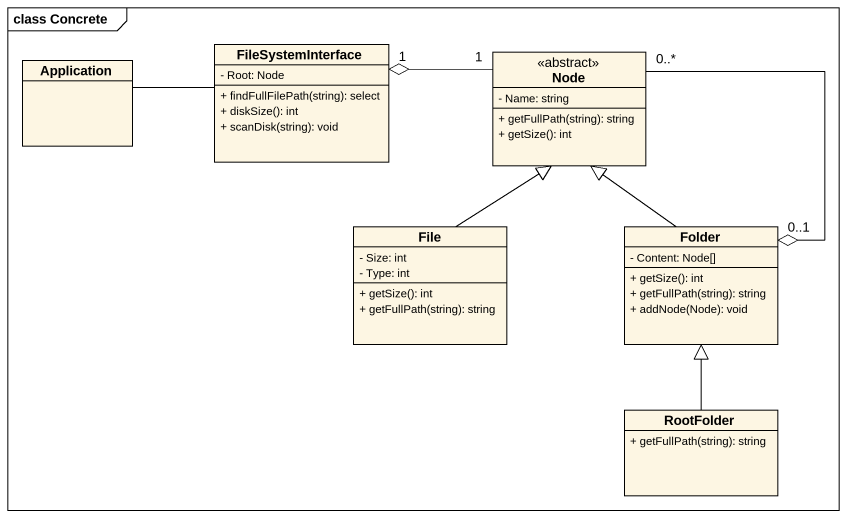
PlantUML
@startuml
mainframe class Concrete
hide circle
hide empty members
skinparam classAttributeIconSize 0
class Application
class FileSystemInterface {
  - Root: Node
  + findFullFilePath(string): select
  + diskSize(): int
  + scanDisk(string): void
}
class "Node" as Node_ <<abstract>> {
  - Name: string
  + getFullPath(string): string
  + getSize(): int
}
class "File" as File_ {
  - Size: int
  - Type: int
  + getSize(): int
  + getFullPath(string): string
}
class "Folder" as Folder_ {
  - Content: Node[]
  + getSize(): int
  + getFullPath(string): string
  + addNode(Node): void
}
class RootFolder {
  + getFullPath(string): string
}
Application -right- FileSystemInterface
Node_ "1" -left-o "1" FileSystemInterface
Node_ "0..*" --o "0..1" Folder_
File_ -up-|> Node_
Folder_ -up-|> Node_
RootFolder -up-|> Folder_
@enduml
